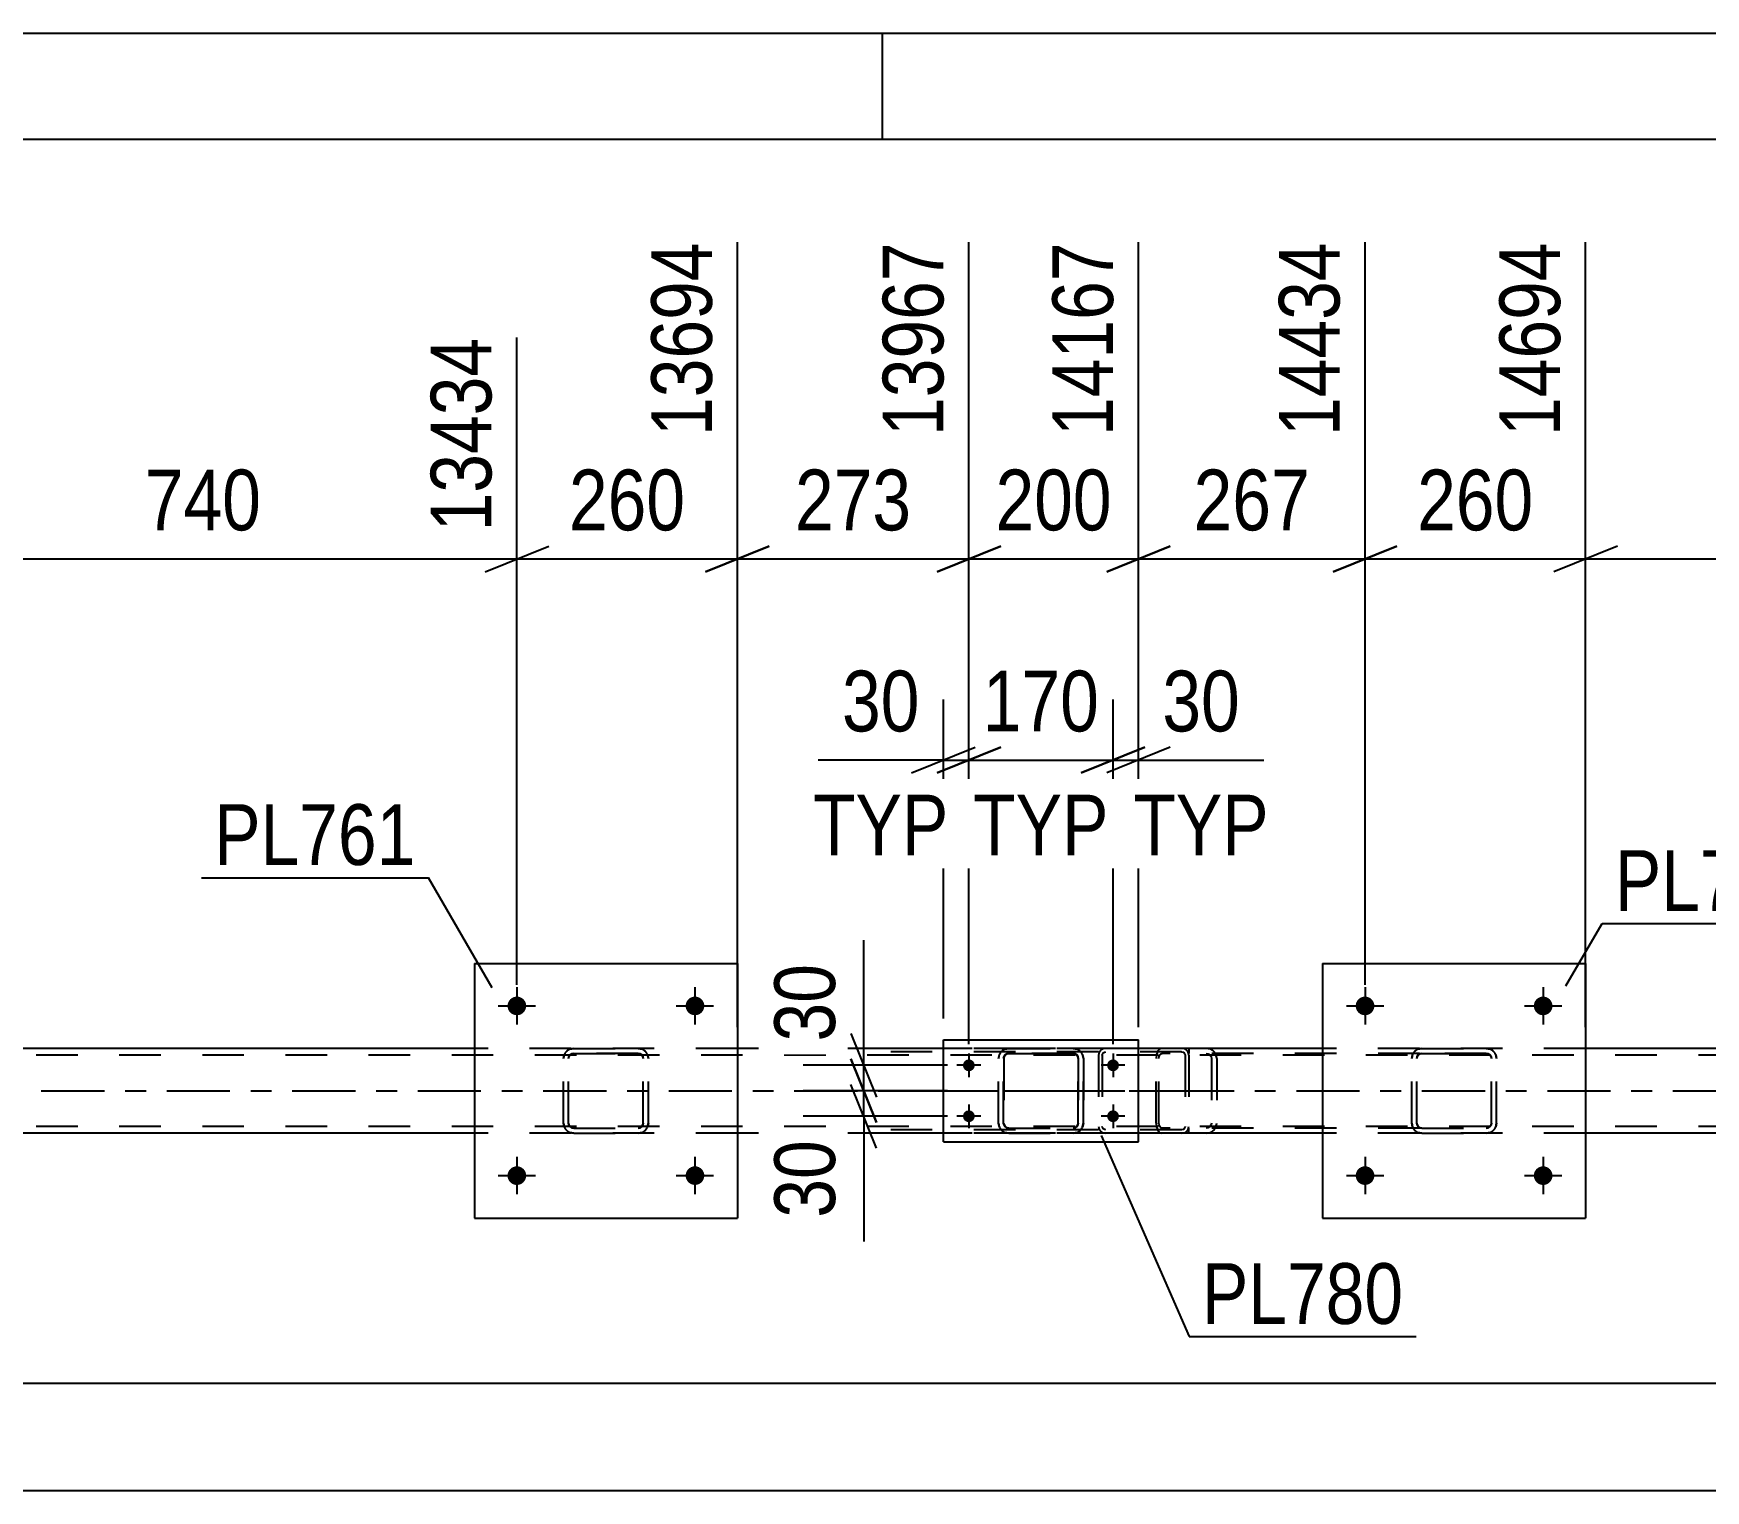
# Model space of a CAD drawing. Header units: millimetres. Extents: x 0 to 841, y 0 to 594.
# Drawn here: x 591 to 669.8, y 525.3 to 594 of the extents above; entities that cross this region are included whole.
import ezdxf

# ---------------------------------------------------------------- set-up
doc = ezdxf.new("R2010")
doc.units = ezdxf.units.MM
doc.linetypes.add('DXK_LINE_DOT2', pattern=[3.9198, 1.9599, -1.9599])
doc.linetypes.add('DXK_LINE_DOT3', pattern=[5.9187, 2.979, -0.9799, 0.9799, -0.9799])
doc.styles.add('Arial Narrow', font='ARIALN.TTF', dxfattribs={"height": 0.2})

# ---------------------------------------------------------------- blocks, each defined once
blk = doc.blocks.new('Unknown-814553284-1133')
at = {"color": 5, "linetype": 'Continuous'}
for p, q in [((841, 594), (0, 594)), ((631, 589), (631, 594)), ((836, 589), (5, 589))]:
    blk.add_line(p, q, dxfattribs=at)
blk = doc.blocks.new('Part-814553284-2963 - 2913')
at = {"color": 7, "linetype": 'DXK_LINE_DOT2'}
for p, q in [((753.757, 545.837), (76.404, 545.837)), ((624.158, 546.157), (611.758, 546.157)), ((643.074, 546.157), (633.874, 546.157)), ((664.157, 546.157), (651.757, 546.157)), ((753.757, 542.477), (76.404, 542.477)), ((624.158, 542.157), (611.758, 542.157)), ((643.074, 542.157), (633.874, 542.157)), ((664.157, 542.157), (651.757, 542.157))]:
    blk.add_line(p, q, dxfattribs=at)
at = {"color": 2, "linetype": 'Continuous'}
for p, q in [((611.758, 546.157), (584.155, 546.157)), ((633.874, 546.157), (624.158, 546.157)), ((651.757, 546.157), (643.074, 546.157)), ((691.757, 546.157), (664.157, 546.157)), ((611.758, 542.157), (584.155, 542.157)), ((633.874, 542.157), (624.158, 542.157)), ((651.757, 542.157), (643.074, 542.157)), ((691.757, 542.157), (664.157, 542.157))]:
    blk.add_line(p, q, dxfattribs=at)
at = {"color": 7, "linetype": 'DXK_LINE_DOT3'}
blk.add_line((76.404, 544.157), (753.757, 544.157), dxfattribs=at)
blk = doc.blocks.new('Part-814553284-3060 - 2913')
at = {"color": 2, "linetype": 'Continuous'}
for p, q in [((651.757, 550.156), (651.757, 538.156)), ((651.757, 550.156), (664.157, 550.156)), ((664.157, 550.156), (664.157, 538.156)), ((651.757, 538.156), (664.157, 538.156))]:
    blk.add_line(p, q, dxfattribs=at)
blk = doc.blocks.new('Part-814553284-3061 - 2913')
at = {"color": 7, "linetype": 'DXK_LINE_DOT2'}
for p, q in [((655.957, 545.677), (655.994, 545.861)), ((655.994, 545.86), (655.957, 545.676)), ((656.216, 545.769), (656.197, 545.677)), ((656.197, 545.676), (656.216, 545.768)), ((656.268, 545.847), (656.216, 545.769)), ((656.216, 545.768), (656.268, 545.846)), ((656.254, 546.121), (656.437, 546.157)), ((656.437, 546.156), (656.254, 546.12)), ((656.345, 545.899), (656.268, 545.847)), ((656.268, 545.846), (656.345, 545.898)), ((656.437, 545.917), (656.345, 545.899)), ((656.345, 545.898), (656.437, 545.916)), ((656.437, 546.156), (656.437, 546.157)), ((656.437, 546.157), (659.477, 546.157)), ((656.437, 546.156), (659.477, 546.156)), ((656.437, 545.916), (656.437, 545.917)), ((659.477, 545.917), (656.437, 545.917)), ((656.437, 545.916), (659.477, 545.916)), ((659.477, 546.156), (659.477, 546.157)), ((659.477, 546.157), (659.661, 546.121)), ((659.661, 546.12), (659.477, 546.156)), ((659.477, 545.916), (659.477, 545.917)), ((659.569, 545.899), (659.477, 545.917)), ((659.477, 545.916), (659.569, 545.898)), ((659.647, 545.847), (659.569, 545.899)), ((659.569, 545.898), (659.647, 545.846)), ((659.699, 545.769), (659.647, 545.847)), ((659.647, 545.846), (659.699, 545.768)), ((659.717, 545.677), (659.699, 545.769)), ((659.699, 545.768), (659.717, 545.676)), ((659.921, 545.861), (659.957, 545.677)), ((659.957, 545.676), (659.921, 545.86)), ((655.957, 542.636), (655.957, 545.677)), ((656.197, 542.636), (656.197, 545.677)), ((659.717, 542.636), (659.717, 545.677)), ((659.957, 542.636), (659.957, 545.677)), ((655.994, 542.453), (655.957, 542.637)), ((655.957, 542.636), (655.994, 542.452)), ((656.197, 542.637), (656.216, 542.545)), ((656.216, 542.544), (656.197, 542.636)), ((656.216, 542.545), (656.268, 542.467)), ((656.268, 542.466), (656.216, 542.544)), ((659.647, 542.467), (659.699, 542.545)), ((659.699, 542.544), (659.647, 542.466)), ((659.699, 542.545), (659.717, 542.637)), ((659.717, 542.636), (659.699, 542.544)), ((659.957, 542.637), (659.921, 542.453)), ((659.921, 542.452), (659.957, 542.636)), ((656.437, 542.157), (656.254, 542.194)), ((656.254, 542.193), (656.437, 542.156)), ((656.268, 542.467), (656.345, 542.415)), ((656.345, 542.414), (656.268, 542.466)), ((656.345, 542.415), (656.437, 542.397)), ((656.437, 542.396), (656.345, 542.414)), ((656.437, 542.396), (656.437, 542.397)), ((656.437, 542.397), (659.477, 542.397)), ((656.437, 542.396), (659.477, 542.396)), ((656.437, 542.156), (656.437, 542.157)), ((656.437, 542.157), (659.477, 542.157)), ((656.437, 542.156), (659.477, 542.156)), ((659.477, 542.397), (659.569, 542.415)), ((659.569, 542.414), (659.477, 542.396)), ((659.477, 542.396), (659.477, 542.397)), ((659.661, 542.194), (659.477, 542.157)), ((659.477, 542.156), (659.661, 542.193)), ((659.477, 542.156), (659.477, 542.157)), ((659.569, 542.415), (659.647, 542.467)), ((659.647, 542.466), (659.569, 542.414))]:
    blk.add_line(p, q, dxfattribs=at)
at = {"color": 7, "linetype": 'DXK_LINE_DOT3'}
blk.add_line((657.957, 544.155), (657.957, 544.158), dxfattribs=at)
at = {"color": 7, "linetype": 'DXK_LINE_DOT2'}
for centre, start, end in [((656.437, 545.677), 112.5, 157.5), ((656.437, 545.676), 112.5, 157.5), ((659.477, 545.677), 22.5, 67.5), ((659.477, 545.676), 22.5, 67.5), ((656.437, 542.637), 202.5, 247.5), ((656.437, 542.636), 202.5, 247.5), ((659.477, 542.637), 292.5, 337.5), ((659.477, 542.636), 292.5, 337.5)]:
    blk.add_arc(centre, 0.48, start, end, dxfattribs=at)
blk = doc.blocks.new('Bolt-814553284-2999 - 2913')
at = {"linetype": 'Continuous'}
for points in [[(654.197, 548.157, -1), (653.317, 548.157, -1)], [(662.597, 548.157, -1), (661.717, 548.157, -1)]]:
    blk.add_hatch(color=1, dxfattribs=at).paths.add_polyline_path(points)
at = {"color": 1, "linetype": 'Continuous'}
for p, q in [((653.757, 549.037), (653.757, 547.277)), ((662.157, 549.037), (662.157, 547.277)), ((652.877, 548.157), (654.637, 548.157)), ((661.277, 548.157), (663.037, 548.157))]:
    blk.add_line(p, q, dxfattribs=at)
blk = doc.blocks.new('Bolt-814553284-3000 - 2913')
at = {"linetype": 'Continuous'}
for points in [[(654.197, 540.157, -1), (653.317, 540.157, -1)], [(662.597, 540.157, -1), (661.717, 540.157, -1)]]:
    blk.add_hatch(color=1, dxfattribs=at).paths.add_polyline_path(points)
at = {"color": 1, "linetype": 'Continuous'}
for p, q in [((653.757, 541.037), (653.757, 539.277)), ((662.157, 541.037), (662.157, 539.277)), ((652.877, 540.157), (654.637, 540.157)), ((661.277, 540.157), (663.037, 540.157))]:
    blk.add_line(p, q, dxfattribs=at)
blk = doc.blocks.new('Bolt-814553284-3001 - 2913')
at = {"linetype": 'Continuous'}
for points in [[(614.198, 548.157, -1), (613.318, 548.157, -1)], [(622.598, 548.157, -1), (621.718, 548.157, -1)]]:
    blk.add_hatch(color=1, dxfattribs=at).paths.add_polyline_path(points)
at = {"color": 1, "linetype": 'Continuous'}
for p, q in [((613.758, 549.037), (613.758, 547.277)), ((622.158, 549.037), (622.158, 547.277)), ((612.878, 548.157), (614.638, 548.157)), ((621.278, 548.157), (623.038, 548.157))]:
    blk.add_line(p, q, dxfattribs=at)
blk = doc.blocks.new('Part-814553284-3066 - 2913')
at = {"color": 2, "linetype": 'Continuous'}
for p, q in [((611.758, 550.156), (611.758, 538.156)), ((611.758, 550.156), (624.158, 550.156)), ((624.158, 550.156), (624.158, 538.156)), ((611.758, 538.156), (624.158, 538.156))]:
    blk.add_line(p, q, dxfattribs=at)
blk = doc.blocks.new('Bolt-814553284-3002 - 2913')
at = {"linetype": 'Continuous'}
for points in [[(614.198, 540.157, -1), (613.318, 540.157, -1)], [(622.598, 540.157, -1), (621.718, 540.157, -1)]]:
    blk.add_hatch(color=1, dxfattribs=at).paths.add_polyline_path(points)
at = {"color": 1, "linetype": 'Continuous'}
for p, q in [((613.758, 541.037), (613.758, 539.277)), ((622.158, 541.037), (622.158, 539.277)), ((612.878, 540.157), (614.638, 540.157)), ((621.278, 540.157), (623.038, 540.157))]:
    blk.add_line(p, q, dxfattribs=at)
blk = doc.blocks.new('Part-814553284-3067 - 2913')
at = {"color": 7, "linetype": 'DXK_LINE_DOT2'}
for p, q in [((615.958, 545.677), (615.994, 545.861)), ((615.994, 545.86), (615.958, 545.676)), ((616.216, 545.769), (616.198, 545.677)), ((616.198, 545.676), (616.216, 545.768)), ((616.268, 545.847), (616.216, 545.769)), ((616.216, 545.768), (616.268, 545.846)), ((616.254, 546.121), (616.438, 546.157)), ((616.438, 546.156), (616.254, 546.12)), ((616.346, 545.899), (616.268, 545.847)), ((616.268, 545.846), (616.346, 545.898)), ((616.438, 545.917), (616.346, 545.899)), ((616.346, 545.898), (616.438, 545.916)), ((616.438, 546.156), (616.438, 546.157)), ((616.438, 546.157), (619.478, 546.157)), ((616.438, 546.156), (619.478, 546.156)), ((616.438, 545.916), (616.438, 545.917)), ((619.478, 545.917), (616.438, 545.917)), ((616.438, 545.916), (619.478, 545.916)), ((619.478, 546.156), (619.478, 546.157)), ((619.478, 546.157), (619.661, 546.121)), ((619.661, 546.12), (619.478, 546.156)), ((619.478, 545.916), (619.478, 545.917)), ((619.569, 545.899), (619.478, 545.917)), ((619.478, 545.916), (619.569, 545.898)), ((619.647, 545.847), (619.569, 545.899)), ((619.569, 545.898), (619.647, 545.846)), ((619.699, 545.769), (619.647, 545.847)), ((619.647, 545.846), (619.699, 545.768)), ((619.718, 545.677), (619.699, 545.769)), ((619.699, 545.768), (619.718, 545.676)), ((619.921, 545.861), (619.958, 545.677)), ((619.958, 545.676), (619.921, 545.86)), ((615.958, 542.636), (615.958, 545.677)), ((616.198, 542.636), (616.198, 545.677)), ((619.718, 542.636), (619.718, 545.677)), ((619.958, 542.636), (619.958, 545.677)), ((615.994, 542.453), (615.958, 542.637)), ((615.958, 542.636), (615.994, 542.452)), ((616.198, 542.637), (616.216, 542.545)), ((616.216, 542.544), (616.198, 542.636)), ((616.216, 542.545), (616.268, 542.467)), ((616.268, 542.466), (616.216, 542.544)), ((619.647, 542.467), (619.699, 542.545)), ((619.699, 542.544), (619.647, 542.466)), ((619.699, 542.545), (619.718, 542.637)), ((619.718, 542.636), (619.699, 542.544)), ((619.958, 542.637), (619.921, 542.453)), ((619.921, 542.452), (619.958, 542.636)), ((616.438, 542.157), (616.254, 542.194)), ((616.254, 542.193), (616.438, 542.156)), ((616.268, 542.467), (616.346, 542.415)), ((616.346, 542.414), (616.268, 542.466)), ((616.346, 542.415), (616.438, 542.397)), ((616.438, 542.396), (616.346, 542.414)), ((616.438, 542.396), (616.438, 542.397)), ((616.438, 542.397), (619.478, 542.397)), ((616.438, 542.396), (619.478, 542.396)), ((616.438, 542.156), (616.438, 542.157)), ((616.438, 542.157), (619.478, 542.157)), ((616.438, 542.156), (619.478, 542.156)), ((619.478, 542.397), (619.569, 542.415)), ((619.569, 542.414), (619.478, 542.396)), ((619.478, 542.396), (619.478, 542.397)), ((619.661, 542.194), (619.478, 542.157)), ((619.478, 542.156), (619.661, 542.193)), ((619.478, 542.156), (619.478, 542.157)), ((619.569, 542.415), (619.647, 542.467)), ((619.647, 542.466), (619.569, 542.414))]:
    blk.add_line(p, q, dxfattribs=at)
at = {"color": 7, "linetype": 'DXK_LINE_DOT3'}
blk.add_line((617.958, 544.155), (617.958, 544.158), dxfattribs=at)
at = {"color": 7, "linetype": 'DXK_LINE_DOT2'}
for centre, start, end in [((616.438, 545.677), 112.5, 157.5), ((616.438, 545.676), 112.5, 157.5), ((619.478, 545.677), 22.5, 67.5), ((619.478, 545.676), 22.5, 67.5), ((616.438, 542.637), 202.5, 247.5), ((616.438, 542.636), 202.5, 247.5), ((619.478, 542.637), 292.5, 337.5), ((619.478, 542.636), 292.5, 337.5)]:
    blk.add_arc(centre, 0.48, start, end, dxfattribs=at)
blk = doc.blocks.new('Part-814553284-3185 - 2913')
at = {"color": 7, "linetype": 'DXK_LINE_DOT2'}
for p, q in [((636.511, 545.861), (636.474, 545.677)), ((636.476, 545.677), (636.513, 545.861)), ((636.714, 545.677), (636.733, 545.769)), ((636.735, 545.769), (636.716, 545.677)), ((636.733, 545.769), (636.785, 545.847)), ((636.787, 545.847), (636.735, 545.769)), ((636.954, 546.157), (636.771, 546.121)), ((636.773, 546.121), (636.956, 546.157)), ((636.785, 545.847), (636.862, 545.899)), ((636.785, 545.847), (636.787, 545.847)), ((636.865, 545.899), (636.787, 545.847)), ((636.862, 545.899), (636.954, 545.917)), ((636.956, 545.917), (636.865, 545.899)), ((636.954, 546.157), (639.994, 546.157)), ((636.954, 546.157), (636.956, 546.157)), ((636.954, 545.917), (639.994, 545.917)), ((636.954, 545.917), (636.956, 545.917)), ((636.956, 546.157), (639.996, 546.157)), ((639.996, 545.917), (636.956, 545.917)), ((639.994, 546.157), (639.996, 546.157)), ((640.178, 546.121), (639.994, 546.157)), ((639.994, 545.917), (639.996, 545.917)), ((639.994, 545.917), (640.086, 545.899)), ((639.996, 546.157), (640.18, 546.121)), ((640.088, 545.899), (639.996, 545.917)), ((640.086, 545.899), (640.164, 545.847)), ((640.166, 545.847), (640.088, 545.899)), ((640.164, 545.847), (640.216, 545.769)), ((640.218, 545.769), (640.166, 545.847)), ((640.216, 545.769), (640.234, 545.677)), ((640.236, 545.677), (640.218, 545.769)), ((640.334, 546.017), (640.336, 546.017)), ((640.474, 545.677), (640.438, 545.861)), ((640.44, 545.861), (640.476, 545.677)), ((636.474, 542.637), (636.474, 545.677)), ((636.474, 545.677), (636.476, 545.677)), ((636.476, 542.637), (636.476, 545.677)), ((636.714, 542.637), (636.714, 545.677)), ((636.714, 545.677), (636.716, 545.677)), ((636.716, 545.677), (636.716, 542.637)), ((640.234, 542.637), (640.234, 545.677)), ((640.234, 545.677), (640.236, 545.677)), ((640.236, 545.677), (640.236, 542.637)), ((640.474, 542.637), (640.474, 545.677)), ((640.474, 545.677), (640.476, 545.677)), ((640.476, 545.677), (640.476, 542.637)), ((636.474, 542.637), (636.476, 542.637)), ((636.474, 542.637), (636.511, 542.453)), ((636.513, 542.453), (636.476, 542.637)), ((636.714, 542.637), (636.716, 542.637)), ((636.733, 542.545), (636.714, 542.637)), ((636.716, 542.637), (636.735, 542.545)), ((636.785, 542.467), (636.733, 542.545)), ((636.735, 542.545), (636.787, 542.467)), ((640.216, 542.545), (640.164, 542.467)), ((640.166, 542.467), (640.218, 542.545)), ((640.234, 542.637), (640.216, 542.545)), ((640.218, 542.545), (640.236, 542.637)), ((640.234, 542.637), (640.236, 542.637)), ((640.438, 542.453), (640.474, 542.637)), ((640.476, 542.637), (640.44, 542.453)), ((640.474, 542.637), (640.476, 542.637)), ((636.771, 542.194), (636.954, 542.157)), ((636.956, 542.157), (636.773, 542.194)), ((636.785, 542.467), (636.787, 542.467)), ((636.862, 542.415), (636.785, 542.467)), ((636.787, 542.467), (636.865, 542.415)), ((636.954, 542.397), (636.862, 542.415)), ((636.865, 542.415), (636.956, 542.397)), ((636.954, 542.397), (639.994, 542.397)), ((636.954, 542.397), (636.956, 542.397)), ((636.954, 542.157), (639.994, 542.157)), ((636.954, 542.157), (636.956, 542.157)), ((636.956, 542.397), (639.996, 542.397)), ((636.956, 542.157), (639.996, 542.157)), ((640.086, 542.415), (639.994, 542.397)), ((639.994, 542.397), (639.996, 542.397)), ((639.994, 542.157), (640.178, 542.194)), ((639.994, 542.157), (639.996, 542.157)), ((639.996, 542.397), (640.088, 542.415)), ((640.18, 542.194), (639.996, 542.157)), ((640.164, 542.467), (640.086, 542.415)), ((640.088, 542.415), (640.166, 542.467)), ((640.334, 542.298), (640.336, 542.298))]:
    blk.add_line(p, q, dxfattribs=at)
at = {"color": 7, "linetype": 'DXK_LINE_DOT3'}
blk.add_line((638.473, 544.157), (638.478, 544.157), dxfattribs=at)
at = {"color": 7, "linetype": 'DXK_LINE_DOT2'}
for centre, start, end in [((636.954, 545.677), 112.5, 157.5), ((636.956, 545.677), 112.5, 157.5), ((639.994, 545.677), 22.5, 67.5), ((639.996, 545.677), 22.5, 67.5), ((636.954, 542.637), 202.5, 247.5), ((636.956, 542.637), 202.5, 247.5), ((639.994, 542.637), 292.5, 337.5), ((639.996, 542.637), 292.5, 337.5)]:
    blk.add_arc(centre, 0.48, start, end, dxfattribs=at)
blk = doc.blocks.new('Part-814553284-3125 - 2913')
at = {"color": 7, "linetype": 'DXK_LINE_DOT2'}
for p, q in [((645.109, 546.157), (629.78, 546.157)), ((645.109, 545.997), (629.78, 545.997)), ((641.219, 545.96), (641.193, 545.837)), ((641.193, 545.837), (641.193, 542.477)), ((641.363, 545.837), (641.376, 545.898)), ((641.363, 545.837), (641.363, 542.477)), ((641.376, 545.898), (641.413, 545.95)), ((641.533, 546.157), (641.403, 546.133)), ((641.413, 545.95), (641.468, 545.985)), ((641.468, 545.985), (641.533, 545.997)), ((645.239, 546.133), (645.109, 546.157)), ((645.109, 545.997), (645.174, 545.985)), ((645.174, 545.985), (645.229, 545.95)), ((645.229, 545.95), (645.266, 545.898)), ((645.266, 545.898), (645.279, 545.837)), ((645.279, 545.837), (645.279, 542.477)), ((645.449, 545.837), (645.424, 545.96)), ((645.449, 545.837), (645.449, 542.477)), ((645.109, 542.317), (629.78, 542.317)), ((645.109, 542.157), (629.78, 542.157)), ((641.193, 542.477), (641.219, 542.355)), ((641.376, 542.416), (641.363, 542.477)), ((641.413, 542.364), (641.376, 542.416)), ((641.403, 542.181), (641.533, 542.157)), ((641.468, 542.329), (641.413, 542.364)), ((641.533, 542.317), (641.468, 542.329)), ((645.174, 542.329), (645.109, 542.317)), ((645.109, 542.157), (645.239, 542.181)), ((645.229, 542.364), (645.174, 542.329)), ((645.266, 542.416), (645.229, 542.364)), ((645.279, 542.477), (645.266, 542.416)), ((645.424, 542.355), (645.449, 542.477))]:
    blk.add_line(p, q, dxfattribs=at)
at = {"color": 7, "linetype": 'DXK_LINE_DOT3'}
blk.add_line((631.568, 544.157), (646.741, 544.157), dxfattribs=at)
at = {"color": 7, "linetype": 'DXK_LINE_DOT2'}
for centre, start, end in [((641.52, 545.823), 110.75832, 155.68004), ((645.122, 545.823), 24.31996, 69.24168), ((641.52, 542.491), 204.31996, 249.24168), ((645.122, 542.491), 290.75832, 335.68004)]:
    blk.add_arc(centre, 0.331, start, end, dxfattribs=at)
blk = doc.blocks.new('Part-814553284-3139 - 2913')
at = {"color": 7, "linetype": 'DXK_LINE_DOT2'}
for p, q in [((643.923, 545.861), (643.902, 545.677)), ((643.982, 546.017), (643.923, 545.861)), ((644.07, 546.121), (643.982, 546.017)), ((644.038, 545.677), (644.048, 545.769)), ((644.048, 545.769), (644.077, 545.847)), ((644.173, 546.157), (644.07, 546.121)), ((644.077, 545.847), (644.121, 545.899)), ((644.121, 545.899), (644.173, 545.917)), ((656.33, 546.157), (644.173, 546.157)), ((656.33, 545.917), (644.173, 545.917)), ((645.449, 546.157), (645.449, 545.917)), ((646.457, 546.121), (646.265, 546.157)), ((646.265, 545.917), (646.361, 545.899)), ((646.361, 545.899), (646.442, 545.847)), ((646.442, 545.847), (646.497, 545.769)), ((646.497, 545.769), (646.516, 545.677)), ((646.75, 545.762), (646.729, 545.861)), ((646.767, 545.677), (646.75, 545.762)), ((643.902, 542.637), (643.902, 545.677)), ((644.038, 542.637), (644.038, 545.677)), ((646.516, 545.677), (646.516, 542.637)), ((646.767, 545.677), (646.767, 542.637)), ((643.902, 542.637), (643.923, 542.453)), ((644.048, 542.545), (644.038, 542.637)), ((644.077, 542.467), (644.048, 542.545)), ((646.497, 542.545), (646.442, 542.467)), ((646.516, 542.637), (646.497, 542.545)), ((646.729, 542.453), (646.75, 542.552)), ((646.75, 542.552), (646.767, 542.637)), ((643.923, 542.453), (643.982, 542.298)), ((643.982, 542.298), (644.07, 542.194)), ((644.07, 542.194), (644.173, 542.157)), ((644.121, 542.415), (644.077, 542.467)), ((644.173, 542.397), (644.121, 542.415)), ((656.33, 542.397), (644.173, 542.397)), ((656.33, 542.157), (644.173, 542.157)), ((645.449, 542.157), (645.449, 542.397)), ((646.361, 542.415), (646.265, 542.397)), ((646.265, 542.157), (646.457, 542.194)), ((646.442, 542.467), (646.361, 542.415))]:
    blk.add_line(p, q, dxfattribs=at)
for centre, start, end in [((646.279, 545.662), 23.84941, 68.8059), ((646.279, 542.652), 291.1941, 336.15059)]:
    blk.add_arc(centre, 0.492, start, end, dxfattribs=at)
blk = doc.blocks.new('Part-814553284-3190 - 2913')
at = {"color": 2, "linetype": 'Continuous'}
for p, q in [((633.874, 541.757), (633.874, 546.557)), ((633.874, 546.557), (643.074, 546.557)), ((643.074, 541.757), (643.074, 546.557)), ((633.874, 541.757), (643.074, 541.757))]:
    blk.add_line(p, q, dxfattribs=at)
blk = doc.blocks.new('Bolt-814553284-3192 - 2913')
at = {"linetype": 'Continuous'}
for points in [[(635.074, 545.077, -1), (635.074, 545.637, -1)], [(641.874, 545.077, -1), (641.874, 545.637, -1)], [(635.074, 542.677, -1), (635.074, 543.237, -1)], [(641.874, 542.677, -1), (641.874, 543.237, -1)]]:
    blk.add_hatch(color=1, dxfattribs=at).paths.add_polyline_path(points)
at = {"color": 1, "linetype": 'Continuous'}
for p, q in [((635.074, 545.917), (635.074, 544.797)), ((641.874, 545.917), (641.874, 544.797)), ((635.634, 545.357), (634.514, 545.357)), ((642.434, 545.357), (641.314, 545.357)), ((635.074, 543.517), (635.074, 542.397)), ((641.874, 543.517), (641.874, 542.397)), ((635.634, 542.957), (634.514, 542.957)), ((642.434, 542.957), (641.314, 542.957))]:
    blk.add_line(p, q, dxfattribs=at)
blk = doc.blocks.new('StraightDimension-814553284-21537 - 2913')
at = {"color": 7, "linetype": 'Continuous'}
for p, q in [((664.157, 547.157), (664.157, 584.167)), ((693.757, 549.157), (693.757, 579.667)), ((665.657, 569.826), (662.657, 568.626)), ((692.257, 568.626), (695.257, 569.826)), ((664.157, 569.226), (693.757, 569.226))]:
    blk.add_line(p, q, dxfattribs=at)
at = {"color": 0}
blk.add_wipeout([(682.299, 569.976), (682.299, 574.176), (675.615, 574.176), (675.615, 569.976)], dxfattribs=at)
at = {"color": 3, "style": 'Arial Narrow'}
blk.add_text('740', height=2.8633, dxfattribs=at).set_placement((676.215, 570.576))
at = {"color": 0, "linetype": 'Continuous'}
blk.add_wipeout([(693.157, 580.267), (688.957, 580.267), (688.957, 569.926), (693.157, 569.926)], dxfattribs=at)
at = {"color": 3, "linetype": 'Continuous', "style": 'Arial Narrow'}
blk.add_text('15434', height=2.8633, rotation=90.00021, dxfattribs=at).set_placement((692.557, 570.526))
blk = doc.blocks.new('StraightDimension-814553284-3350 - 2913')
at = {"color": 7, "linetype": 'Continuous'}
blk.add_line((76.404, 530.379), (789.209, 530.379), dxfattribs=at)
blk = doc.blocks.new('StraightDimension-814553284-3371 - 2913')
at = {"color": 7, "linetype": 'Continuous'}
blk.add_line((75.764, 525.312), (789.849, 525.312), dxfattribs=at)
blk = doc.blocks.new('StraightDimension-814553284-21541 - 2913')
at = {"color": 7, "linetype": 'Continuous'}
for p, q in [((624.158, 547.157), (624.158, 584.167)), ((635.074, 546.357), (635.074, 584.167)), ((622.658, 568.626), (625.658, 569.826)), ((636.574, 569.826), (633.574, 568.626)), ((624.158, 569.226), (635.074, 569.226))]:
    blk.add_line(p, q, dxfattribs=at)
at = {"color": 0}
blk.add_wipeout([(632.958, 569.976), (632.958, 574.176), (626.274, 574.176), (626.274, 569.976)], dxfattribs=at)
at = {"color": 3, "style": 'Arial Narrow'}
blk.add_text('273', height=2.8633, dxfattribs=at).set_placement((626.874, 570.576))
at = {"color": 0, "linetype": 'Continuous'}
blk.add_wipeout([(634.474, 584.767), (630.274, 584.767), (630.274, 574.426), (634.474, 574.426)], dxfattribs=at)
at = {"color": 3, "linetype": 'Continuous', "style": 'Arial Narrow'}
blk.add_text('13967', height=2.8633, rotation=90.00021, dxfattribs=at).set_placement((633.874, 575.026))
blk = doc.blocks.new('StraightDimension-814553284-22632 - 2913')
at = {"color": 7, "linetype": 'Continuous'}
for p, q in [((633.874, 547.557), (633.874, 562.599)), ((635.074, 546.357), (635.074, 562.599)), ((632.374, 559.149), (635.374, 560.349)), ((636.574, 560.349), (633.574, 559.149)), ((633.874, 559.749), (627.968, 559.749)), ((633.874, 559.749), (627.968, 559.749)), ((633.874, 559.749), (635.074, 559.749))]:
    blk.add_line(p, q, dxfattribs=at)
at = {"color": 0}
blk.add_wipeout([(633.349, 560.499), (633.349, 564.699), (628.493, 564.699), (628.493, 560.499)], dxfattribs=at)
at = {"color": 0, "linetype": 'Continuous'}
blk.add_wipeout([(634.716, 554.649), (634.716, 558.849), (627.126, 558.849), (627.126, 554.649)], dxfattribs=at)
at = {"color": 3, "style": 'Arial Narrow'}
blk.add_text('30', height=2.8633, dxfattribs=at).set_placement((629.093, 561.099))
at = {"color": 3, "linetype": 'Continuous', "style": 'Arial Narrow'}
blk.add_text('TYP', height=2.8633, dxfattribs=at).set_placement((627.726, 555.249))
blk = doc.blocks.new('StraightDimension-814553284-21538 - 2913')
at = {"color": 7, "linetype": 'Continuous'}
for p, q in [((653.757, 549.157), (653.757, 584.167)), ((664.157, 547.157), (664.157, 584.167)), ((652.257, 568.626), (655.257, 569.826)), ((665.657, 569.826), (662.657, 568.626)), ((653.757, 569.226), (664.157, 569.226))]:
    blk.add_line(p, q, dxfattribs=at)
at = {"color": 0}
blk.add_wipeout([(662.299, 569.976), (662.299, 574.176), (655.615, 574.176), (655.615, 569.976)], dxfattribs=at)
at = {"color": 3, "style": 'Arial Narrow'}
blk.add_text('260', height=2.8633, dxfattribs=at).set_placement((656.215, 570.576))
at = {"color": 0, "linetype": 'Continuous'}
blk.add_wipeout([(663.557, 584.767), (659.357, 584.767), (659.357, 574.426), (663.557, 574.426)], dxfattribs=at)
at = {"color": 3, "linetype": 'Continuous', "style": 'Arial Narrow'}
blk.add_text('14694', height=2.8633, rotation=90.00021, dxfattribs=at).set_placement((662.957, 575.026))
blk = doc.blocks.new('StraightDimension-814553284-21539 - 2913')
at = {"color": 7, "linetype": 'Continuous'}
for p, q in [((643.074, 547.157), (643.074, 584.167)), ((653.757, 549.157), (653.757, 584.167)), ((641.574, 568.626), (644.574, 569.826)), ((655.257, 569.826), (652.257, 568.626)), ((643.074, 569.226), (653.757, 569.226))]:
    blk.add_line(p, q, dxfattribs=at)
at = {"color": 0}
blk.add_wipeout([(651.758, 569.976), (651.758, 574.176), (645.074, 574.176), (645.074, 569.976)], dxfattribs=at)
at = {"color": 3, "style": 'Arial Narrow'}
blk.add_text('267', height=2.8633, dxfattribs=at).set_placement((645.674, 570.576))
at = {"color": 0, "linetype": 'Continuous'}
blk.add_wipeout([(653.157, 584.767), (648.957, 584.767), (648.957, 574.426), (653.157, 574.426)], dxfattribs=at)
at = {"color": 3, "linetype": 'Continuous', "style": 'Arial Narrow'}
blk.add_text('14434', height=2.8633, rotation=90.00021, dxfattribs=at).set_placement((652.557, 575.026))
blk = doc.blocks.new('StraightDimension-814553284-21540 - 2913')
at = {"color": 7, "linetype": 'Continuous'}
for p, q in [((635.074, 546.357), (635.074, 584.167)), ((643.074, 547.157), (643.074, 584.167)), ((633.574, 568.626), (636.574, 569.826)), ((644.574, 569.826), (641.574, 568.626)), ((635.074, 569.226), (643.074, 569.226))]:
    blk.add_line(p, q, dxfattribs=at)
at = {"color": 0}
blk.add_wipeout([(642.416, 569.976), (642.416, 574.176), (635.732, 574.176), (635.732, 569.976)], dxfattribs=at)
at = {"color": 3, "style": 'Arial Narrow'}
blk.add_text('200', height=2.8633, dxfattribs=at).set_placement((636.332, 570.576))
at = {"color": 0, "linetype": 'Continuous'}
blk.add_wipeout([(642.474, 584.767), (638.274, 584.767), (638.274, 574.426), (642.474, 574.426)], dxfattribs=at)
at = {"color": 3, "linetype": 'Continuous', "style": 'Arial Narrow'}
blk.add_text('14167', height=2.8633, rotation=90.00021, dxfattribs=at).set_placement((641.874, 575.026))
blk = doc.blocks.new('StraightDimension-814553284-21542 - 2913')
at = {"color": 7, "linetype": 'Continuous'}
for p, q in [((624.158, 547.157), (624.158, 584.167)), ((613.758, 549.157), (613.758, 579.667)), ((612.258, 568.626), (615.258, 569.826)), ((625.658, 569.826), (622.658, 568.626)), ((613.758, 569.226), (624.158, 569.226))]:
    blk.add_line(p, q, dxfattribs=at)
at = {"color": 0}
blk.add_wipeout([(622.3, 569.976), (622.3, 574.176), (615.615, 574.176), (615.615, 569.976)], dxfattribs=at)
at = {"color": 3, "style": 'Arial Narrow'}
blk.add_text('260', height=2.8633, dxfattribs=at).set_placement((616.215, 570.576))
at = {"color": 0, "linetype": 'Continuous'}
blk.add_wipeout([(623.558, 584.767), (619.358, 584.767), (619.358, 574.426), (623.558, 574.426)], dxfattribs=at)
at = {"color": 3, "linetype": 'Continuous', "style": 'Arial Narrow'}
blk.add_text('13694', height=2.8633, rotation=90.00021, dxfattribs=at).set_placement((622.958, 575.026))
blk = doc.blocks.new('StraightDimension-814553284-21543 - 2913')
at = {"color": 7, "linetype": 'Continuous'}
for p, q in [((584.155, 547.157), (584.155, 584.167)), ((613.758, 549.157), (613.758, 579.667)), ((585.655, 569.826), (582.655, 568.626)), ((612.258, 568.626), (615.258, 569.826)), ((584.155, 569.226), (613.758, 569.226))]:
    blk.add_line(p, q, dxfattribs=at)
at = {"color": 0}
blk.add_wipeout([(602.299, 569.976), (602.299, 574.176), (595.614, 574.176), (595.614, 569.976)], dxfattribs=at)
at = {"color": 3, "style": 'Arial Narrow'}
blk.add_text('740', height=2.8633, dxfattribs=at).set_placement((596.214, 570.576))
at = {"color": 0, "linetype": 'Continuous'}
blk.add_wipeout([(613.158, 580.267), (608.958, 580.267), (608.958, 569.926), (613.158, 569.926)], dxfattribs=at)
at = {"color": 3, "linetype": 'Continuous', "style": 'Arial Narrow'}
blk.add_text('13434', height=2.8633, rotation=90.00021, dxfattribs=at).set_placement((612.558, 570.526))
blk = doc.blocks.new('StraightDimension-814553284-22609 - 2913')
at = {"color": 7, "linetype": 'Continuous'}
for p, q in [((630.113, 545.357), (630.113, 551.263)), ((630.113, 545.357), (630.113, 551.263)), ((629.513, 546.857), (630.713, 543.857)), ((634.074, 545.357), (627.263, 545.357)), ((630.713, 542.657), (629.513, 545.657)), ((630.113, 544.157), (630.113, 545.357)), ((634.074, 544.157), (627.263, 544.157))]:
    blk.add_line(p, q, dxfattribs=at)
at = {"color": 0}
blk.add_wipeout([(629.363, 550.738), (625.163, 550.738), (625.163, 545.882), (629.363, 545.882)], dxfattribs=at)
at = {"color": 3, "style": 'Arial Narrow'}
blk.add_text('30', height=2.8633, rotation=90.00021, dxfattribs=at).set_placement((628.763, 546.482))
blk = doc.blocks.new('StraightDimension-814553284-22610 - 2913')
at = {"color": 7, "linetype": 'Continuous'}
for p, q in [((629.513, 545.657), (630.713, 542.657)), ((634.074, 544.157), (627.263, 544.157)), ((630.713, 541.457), (629.513, 544.457)), ((630.113, 542.957), (630.113, 544.157)), ((634.074, 542.957), (627.263, 542.957)), ((630.113, 542.957), (630.113, 537.051)), ((630.113, 542.957), (630.113, 537.051))]:
    blk.add_line(p, q, dxfattribs=at)
at = {"color": 0}
blk.add_wipeout([(629.363, 542.432), (625.163, 542.432), (625.163, 537.576), (629.363, 537.576)], dxfattribs=at)
at = {"color": 3, "style": 'Arial Narrow'}
blk.add_text('30', height=2.8633, rotation=90.00021, dxfattribs=at).set_placement((628.763, 538.176))
blk = doc.blocks.new('StraightDimension-814553284-22630 - 2913')
at = {"color": 7, "linetype": 'Continuous'}
for p, q in [((641.874, 546.357), (641.874, 562.599)), ((643.074, 547.557), (643.074, 562.599)), ((640.374, 559.149), (643.374, 560.349)), ((644.574, 560.349), (641.574, 559.149)), ((641.874, 559.749), (643.074, 559.749)), ((643.074, 559.749), (648.981, 559.749)), ((643.074, 559.749), (648.981, 559.749))]:
    blk.add_line(p, q, dxfattribs=at)
at = {"color": 0}
blk.add_wipeout([(648.456, 560.499), (648.456, 564.699), (643.599, 564.699), (643.599, 560.499)], dxfattribs=at)
at = {"color": 0, "linetype": 'Continuous'}
blk.add_wipeout([(649.822, 554.649), (649.822, 558.849), (642.233, 558.849), (642.233, 554.649)], dxfattribs=at)
at = {"color": 3, "style": 'Arial Narrow'}
blk.add_text('30', height=2.8633, dxfattribs=at).set_placement((644.199, 561.099))
at = {"color": 3, "linetype": 'Continuous', "style": 'Arial Narrow'}
blk.add_text('TYP', height=2.8633, dxfattribs=at).set_placement((642.833, 555.249))
blk = doc.blocks.new('StraightDimension-814553284-22631 - 2913')
at = {"color": 7, "linetype": 'Continuous'}
for p, q in [((635.074, 546.357), (635.074, 562.599)), ((641.874, 546.357), (641.874, 562.599)), ((633.574, 559.149), (636.574, 560.349)), ((643.374, 560.349), (640.374, 559.149)), ((635.074, 559.749), (641.874, 559.749))]:
    blk.add_line(p, q, dxfattribs=at)
at = {"color": 0}
blk.add_wipeout([(641.816, 560.499), (641.816, 564.699), (635.132, 564.699), (635.132, 560.499)], dxfattribs=at)
at = {"color": 0, "linetype": 'Continuous'}
blk.add_wipeout([(642.269, 554.649), (642.269, 558.849), (634.679, 558.849), (634.679, 554.649)], dxfattribs=at)
at = {"color": 3, "style": 'Arial Narrow'}
blk.add_text('170', height=2.8633, dxfattribs=at).set_placement((635.732, 561.099))
at = {"color": 3, "linetype": 'Continuous', "style": 'Arial Narrow'}
blk.add_text('TYP', height=2.8633, dxfattribs=at).set_placement((635.279, 555.249))
blk = doc.blocks.new('Mark-814553284-3056 - 2913')
at = {"color": 30, "linetype": 'Continuous'}
for p, q in [((663.22, 549.111), (664.939, 552.036)), ((664.939, 552.036), (675.643, 552.036))]:
    blk.add_line(p, q, dxfattribs=at)
at = {"color": 0}
blk.add_wipeout([(675.043, 552.636), (675.043, 555.636), (665.539, 555.636), (665.539, 552.636)], dxfattribs=at)
blk.add_wipeout([(675.043, 552.636), (675.043, 555.636), (665.539, 555.636), (665.539, 552.636)], dxfattribs=at)
at = {"color": 3, "style": 'Arial Narrow'}
blk.add_text('PL761', height=2.8633, dxfattribs=at).set_placement((665.539, 552.636))
blk = doc.blocks.new('Mark-814553284-3062 - 2913')
at = {"color": 30, "linetype": 'Continuous'}
for p in [(598.884, 554.203), (612.588, 549.007)]:
    blk.add_line(p, (609.588, 554.203), dxfattribs=at)
at = {"color": 0}
blk.add_wipeout([(608.988, 554.803), (608.988, 557.803), (599.484, 557.803), (599.484, 554.803)], dxfattribs=at)
blk.add_wipeout([(608.988, 554.803), (608.988, 557.803), (599.484, 557.803), (599.484, 554.803)], dxfattribs=at)
at = {"color": 3, "style": 'Arial Narrow'}
blk.add_text('PL761', height=2.8633, dxfattribs=at).set_placement((599.484, 554.803))
blk = doc.blocks.new('Mark-814553284-3186 - 2913')
at = {"color": 30, "linetype": 'Continuous'}
for p, q in [((641.312, 542.045), (645.466, 532.567)), ((645.466, 532.567), (656.17, 532.567))]:
    blk.add_line(p, q, dxfattribs=at)
at = {"color": 0}
blk.add_wipeout([(655.57, 533.167), (655.57, 536.167), (646.066, 536.167), (646.066, 533.167)], dxfattribs=at)
blk.add_wipeout([(655.57, 533.167), (655.57, 536.167), (646.066, 536.167), (646.066, 533.167)], dxfattribs=at)
at = {"color": 3, "style": 'Arial Narrow'}
blk.add_text('PL780', height=2.8633, dxfattribs=at).set_placement((646.066, 533.167))

msp = doc.modelspace()

# ---------------------------------------------------------------- block references
for name in ['Unknown-814553284-1133', 'Part-814553284-3066 - 2913', 'Part-814553284-3060 - 2913', 'Bolt-814553284-3001 - 2913', 'Bolt-814553284-2999 - 2913', 'Part-814553284-2963 - 2913', 'Part-814553284-3190 - 2913', 'Part-814553284-3067 - 2913', 'Part-814553284-3125 - 2913', 'Bolt-814553284-3192 - 2913', 'Part-814553284-3185 - 2913', 'Part-814553284-3139 - 2913', 'Part-814553284-3061 - 2913', 'Bolt-814553284-3002 - 2913', 'Bolt-814553284-3000 - 2913']:
    msp.add_blockref(name, (0, 0))

# ---------------------------------------------------------------- next in the draw order: block references
for name in ['StraightDimension-814553284-21541 - 2913', 'StraightDimension-814553284-21537 - 2913', 'StraightDimension-814553284-3350 - 2913']:
    msp.add_blockref(name, (0, 0))

# ---------------------------------------------------------------- next in the draw order: block references
for name in ['StraightDimension-814553284-21542 - 2913', 'StraightDimension-814553284-21538 - 2913', 'StraightDimension-814553284-22632 - 2913', 'StraightDimension-814553284-3371 - 2913']:
    msp.add_blockref(name, (0, 0))

# ---------------------------------------------------------------- next in the draw order: block references
for name in ['StraightDimension-814553284-21539 - 2913', 'StraightDimension-814553284-21543 - 2913', 'Mark-814553284-3056 - 2913', 'Mark-814553284-3186 - 2913']:
    msp.add_blockref(name, (0, 0))

# ---------------------------------------------------------------- next in the draw order: block references
for name in ['StraightDimension-814553284-21540 - 2913', 'Mark-814553284-3062 - 2913']:
    msp.add_blockref(name, (0, 0))

# ---------------------------------------------------------------- next in the draw order: block references
for name in ['StraightDimension-814553284-22630 - 2913', 'StraightDimension-814553284-22609 - 2913']:
    msp.add_blockref(name, (0, 0))

# ---------------------------------------------------------------- next in the draw order: block references
for name in ['StraightDimension-814553284-22631 - 2913', 'StraightDimension-814553284-22610 - 2913']:
    msp.add_blockref(name, (0, 0))

doc.saveas('drawing.dxf')
